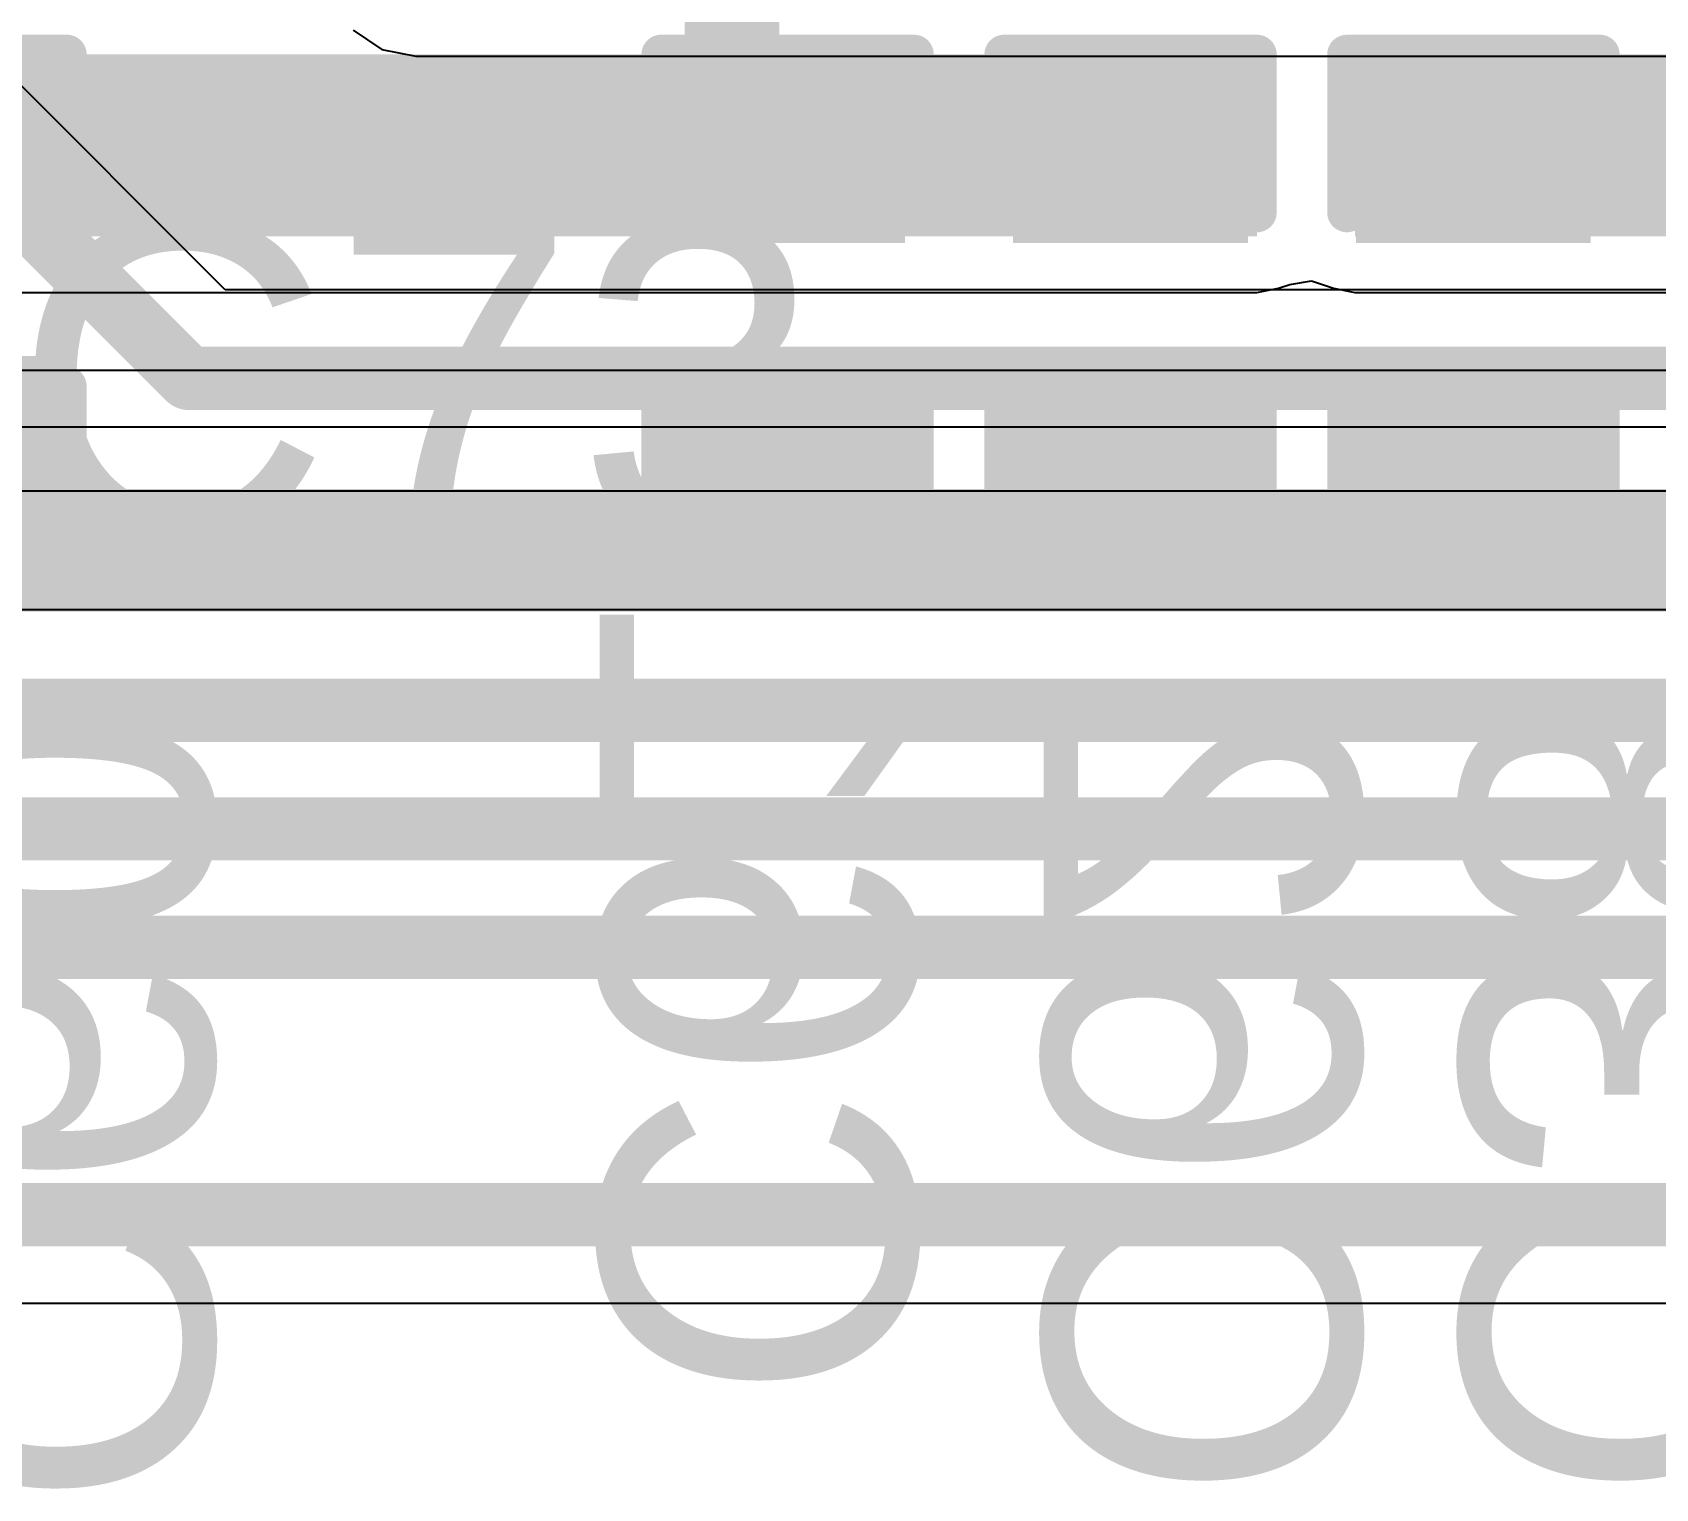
# Model space of a CAD drawing. Header units: inches. Extents: x -0.1 to 17.9, y -0.8 to 4.8.
# Drawn here: x 2.1392 to 2.3447, y 2.2565 to 2.4408 of the extents above; entities that cross this region are included whole.
import ezdxf

# ---------------------------------------------------------------- set-up
doc = ezdxf.new("R2010")
doc.units = ezdxf.units.IN
doc.header["$MEASUREMENT"] = 0
for name, color, linetype in [('Bottom Layer 1', 5, 'Continuous'), ('Bottom Overlay', 54, 'Continuous'), ('Bottom Paste', 16, 'Continuous'), ('Bottom Solder', 6, 'Continuous'), ('GND+Signal', 16, 'Continuous'), ('PWR+Signal', 76, 'Continuous'), ('Top Overlay', 2, 'Continuous')]:
    doc.layers.add(name, color=color, linetype=linetype)
doc.styles.add('Arial', font='', dxfattribs={"height": 0.2})
doc.styles.get('Arial').set_extended_font_data('Arial')

# ---------------------------------------------------------------- blocks, each defined once
blk = doc.blocks.new('C___0402_B_4')
at = {"layer": 'Bottom Layer 1'}
for points in [[(-0.0095, 0.0125), (-0.0095, -0.0125), (-0.0275, -0.0125), (-0.0275, 0.0125)], [(0.0275, 0.0125), (0.0275, -0.0125), (0.0095, -0.0125), (0.0095, 0.0125)]]:
    blk.add_hatch(color=5, dxfattribs=at).paths.add_polyline_path(points)
at = {"layer": 'Bottom Paste'}
for points in [[(-0.0095, 0.0125), (-0.0095, -0.0125), (-0.0275, -0.0125), (-0.0275, 0.0125)], [(0.0275, 0.0125), (0.0275, -0.0125), (0.0095, -0.0125), (0.0095, 0.0125)]]:
    blk.add_hatch(color=16, dxfattribs=at).paths.add_polyline_path(points)
at = {"layer": 'Bottom Solder'}
for points in [[(-0.00714, 0.01486), (-0.00714, -0.01486), (-0.02986, -0.01486), (-0.02986, 0.01486)], [(0.02986, 0.01486), (0.02986, -0.01486), (0.00714, -0.01486), (0.00714, 0.01486)]]:
    blk.add_hatch(color=6, dxfattribs=at).paths.add_polyline_path(points)
at = {"layer": 'Bottom Overlay'}
for points in [[(-0.031, -0.016, 0.005, 0.005, 0), (-0.031, 0.016, 0.005, 0.005, 0)], [(-0.011, 0.016, 0.005, 0.005, 0), (-0.031, 0.016, 0.005, 0.005, 0)], [(0.031, 0.016, 0.005, 0.005, 0), (0.011, 0.016, 0.005, 0.005, 0)], [(0.031, -0.016, 0.005, 0.005, 0), (0.031, 0.016, 0.005, 0.005, 0)], [(-0.011, -0.016, 0.005, 0.005, 0), (-0.031, -0.016, 0.005, 0.005, 0)], [(0.031, -0.016, 0.005, 0.005, 0), (0.011, -0.016, 0.005, 0.005, 0)]]:
    blk.add_lwpolyline(points, format="xyseb", dxfattribs=at)
for points in [[(-0.03225, 0.016, 0.0025, 0.0025, 1), (-0.02975, 0.016, 0.0025, 0.0025, 1)], [(-0.03225, 0.016, 0.0025, 0.0025, 1), (-0.02975, 0.016, 0.0025, 0.0025, 1)], [(-0.01225, 0.016, 0.0025, 0.0025, 1), (-0.00975, 0.016, 0.0025, 0.0025, 1)], [(0.00975, 0.016, 0.0025, 0.0025, 1), (0.01225, 0.016, 0.0025, 0.0025, 1)], [(0.02975, 0.016, 0.0025, 0.0025, 1), (0.03225, 0.016, 0.0025, 0.0025, 1)], [(0.02975, 0.016, 0.0025, 0.0025, 1), (0.03225, 0.016, 0.0025, 0.0025, 1)], [(-0.03225, -0.016, 0.0025, 0.0025, 1), (-0.02975, -0.016, 0.0025, 0.0025, 1)], [(-0.03225, -0.016, 0.0025, 0.0025, 1), (-0.02975, -0.016, 0.0025, 0.0025, 1)], [(-0.01225, -0.016, 0.0025, 0.0025, 1), (-0.00975, -0.016, 0.0025, 0.0025, 1)], [(0.00975, -0.016, 0.0025, 0.0025, 1), (0.01225, -0.016, 0.0025, 0.0025, 1)], [(0.02975, -0.016, 0.0025, 0.0025, 1), (0.03225, -0.016, 0.0025, 0.0025, 1)], [(0.02975, -0.016, 0.0025, 0.0025, 1), (0.03225, -0.016, 0.0025, 0.0025, 1)]]:
    blk.add_lwpolyline(points, format="xyseb", close=True, dxfattribs=at)
blk = doc.blocks.new('C___0402_B_26')
at = {"layer": 'Bottom Layer 1'}
for points in [[(-0.0095, 0.0125), (-0.0095, -0.0125), (-0.0275, -0.0125), (-0.0275, 0.0125)], [(0.0275, 0.0125), (0.0275, -0.0125), (0.0095, -0.0125), (0.0095, 0.0125)]]:
    blk.add_hatch(color=5, dxfattribs=at).paths.add_polyline_path(points)
at = {"layer": 'Bottom Paste'}
for points in [[(-0.0095, 0.0125), (-0.0095, -0.0125), (-0.0275, -0.0125), (-0.0275, 0.0125)], [(0.0275, 0.0125), (0.0275, -0.0125), (0.0095, -0.0125), (0.0095, 0.0125)]]:
    blk.add_hatch(color=16, dxfattribs=at).paths.add_polyline_path(points)
at = {"layer": 'Bottom Solder'}
for points in [[(-0.00714, 0.01486), (-0.00714, -0.01486), (-0.02986, -0.01486), (-0.02986, 0.01486)], [(0.02986, 0.01486), (0.02986, -0.01486), (0.00714, -0.01486), (0.00714, 0.01486)]]:
    blk.add_hatch(color=6, dxfattribs=at).paths.add_polyline_path(points)
at = {"layer": 'Bottom Overlay'}
for points in [[(-0.011, 0.016, 0.005, 0.005, 0), (-0.031, 0.016, 0.005, 0.005, 0)], [(-0.031, -0.016, 0.005, 0.005, 0), (-0.031, 0.016, 0.005, 0.005, 0)], [(0.031, 0.016, 0.005, 0.005, 0), (0.011, 0.016, 0.005, 0.005, 0)], [(0.031, -0.016, 0.005, 0.005, 0), (0.031, 0.016, 0.005, 0.005, 0)], [(-0.011, -0.016, 0.005, 0.005, 0), (-0.031, -0.016, 0.005, 0.005, 0)], [(0.031, -0.016, 0.005, 0.005, 0), (0.011, -0.016, 0.005, 0.005, 0)]]:
    blk.add_lwpolyline(points, format="xyseb", dxfattribs=at)
for points in [[(-0.03225, 0.016, 0.0025, 0.0025, 1), (-0.02975, 0.016, 0.0025, 0.0025, 1)], [(-0.03225, 0.016, 0.0025, 0.0025, 1), (-0.02975, 0.016, 0.0025, 0.0025, 1)], [(-0.01225, 0.016, 0.0025, 0.0025, 1), (-0.00975, 0.016, 0.0025, 0.0025, 1)], [(0.00975, 0.016, 0.0025, 0.0025, 1), (0.01225, 0.016, 0.0025, 0.0025, 1)], [(0.02975, 0.016, 0.0025, 0.0025, 1), (0.03225, 0.016, 0.0025, 0.0025, 1)], [(0.02975, 0.016, 0.0025, 0.0025, 1), (0.03225, 0.016, 0.0025, 0.0025, 1)], [(-0.03225, -0.016, 0.0025, 0.0025, 1), (-0.02975, -0.016, 0.0025, 0.0025, 1)], [(-0.03225, -0.016, 0.0025, 0.0025, 1), (-0.02975, -0.016, 0.0025, 0.0025, 1)], [(-0.01225, -0.016, 0.0025, 0.0025, 1), (-0.00975, -0.016, 0.0025, 0.0025, 1)], [(0.00975, -0.016, 0.0025, 0.0025, 1), (0.01225, -0.016, 0.0025, 0.0025, 1)], [(0.02975, -0.016, 0.0025, 0.0025, 1), (0.03225, -0.016, 0.0025, 0.0025, 1)], [(0.02975, -0.016, 0.0025, 0.0025, 1), (0.03225, -0.016, 0.0025, 0.0025, 1)]]:
    blk.add_lwpolyline(points, format="xyseb", close=True, dxfattribs=at)
blk = doc.blocks.new('C___0402_B_27')
at = {"layer": 'Bottom Layer 1'}
for points in [[(-0.0095, 0.0125), (-0.0095, -0.0125), (-0.0275, -0.0125), (-0.0275, 0.0125)], [(0.0275, 0.0125), (0.0275, -0.0125), (0.0095, -0.0125), (0.0095, 0.0125)]]:
    blk.add_hatch(color=5, dxfattribs=at).paths.add_polyline_path(points)
at = {"layer": 'Bottom Paste'}
for points in [[(-0.0095, 0.0125), (-0.0095, -0.0125), (-0.0275, -0.0125), (-0.0275, 0.0125)], [(0.0275, 0.0125), (0.0275, -0.0125), (0.0095, -0.0125), (0.0095, 0.0125)]]:
    blk.add_hatch(color=16, dxfattribs=at).paths.add_polyline_path(points)
at = {"layer": 'Bottom Solder'}
for points in [[(-0.00714, 0.01486), (-0.00714, -0.01486), (-0.02986, -0.01486), (-0.02986, 0.01486)], [(0.02986, 0.01486), (0.02986, -0.01486), (0.00714, -0.01486), (0.00714, 0.01486)]]:
    blk.add_hatch(color=6, dxfattribs=at).paths.add_polyline_path(points)
at = {"layer": 'Bottom Overlay'}
for points in [[(-0.011, 0.016, 0.005, 0.005, 0), (-0.031, 0.016, 0.005, 0.005, 0)], [(-0.031, -0.016, 0.005, 0.005, 0), (-0.031, 0.016, 0.005, 0.005, 0)], [(0.031, 0.016, 0.005, 0.005, 0), (0.011, 0.016, 0.005, 0.005, 0)], [(0.031, -0.016, 0.005, 0.005, 0), (0.031, 0.016, 0.005, 0.005, 0)], [(-0.011, -0.016, 0.005, 0.005, 0), (-0.031, -0.016, 0.005, 0.005, 0)], [(0.031, -0.016, 0.005, 0.005, 0), (0.011, -0.016, 0.005, 0.005, 0)]]:
    blk.add_lwpolyline(points, format="xyseb", dxfattribs=at)
for points in [[(-0.03225, 0.016, 0.0025, 0.0025, 1), (-0.02975, 0.016, 0.0025, 0.0025, 1)], [(-0.03225, 0.016, 0.0025, 0.0025, 1), (-0.02975, 0.016, 0.0025, 0.0025, 1)], [(-0.01225, 0.016, 0.0025, 0.0025, 1), (-0.00975, 0.016, 0.0025, 0.0025, 1)], [(0.00975, 0.016, 0.0025, 0.0025, 1), (0.01225, 0.016, 0.0025, 0.0025, 1)], [(0.02975, 0.016, 0.0025, 0.0025, 1), (0.03225, 0.016, 0.0025, 0.0025, 1)], [(0.02975, 0.016, 0.0025, 0.0025, 1), (0.03225, 0.016, 0.0025, 0.0025, 1)], [(-0.03225, -0.016, 0.0025, 0.0025, 1), (-0.02975, -0.016, 0.0025, 0.0025, 1)], [(-0.03225, -0.016, 0.0025, 0.0025, 1), (-0.02975, -0.016, 0.0025, 0.0025, 1)], [(-0.01225, -0.016, 0.0025, 0.0025, 1), (-0.00975, -0.016, 0.0025, 0.0025, 1)], [(0.00975, -0.016, 0.0025, 0.0025, 1), (0.01225, -0.016, 0.0025, 0.0025, 1)], [(0.02975, -0.016, 0.0025, 0.0025, 1), (0.03225, -0.016, 0.0025, 0.0025, 1)], [(0.02975, -0.016, 0.0025, 0.0025, 1), (0.03225, -0.016, 0.0025, 0.0025, 1)]]:
    blk.add_lwpolyline(points, format="xyseb", close=True, dxfattribs=at)
blk = doc.blocks.new('C___0402_B_28')
at = {"layer": 'Bottom Layer 1'}
for points in [[(-0.0095, 0.0125), (-0.0095, -0.0125), (-0.0275, -0.0125), (-0.0275, 0.0125)], [(0.0275, 0.0125), (0.0275, -0.0125), (0.0095, -0.0125), (0.0095, 0.0125)]]:
    blk.add_hatch(color=5, dxfattribs=at).paths.add_polyline_path(points)
at = {"layer": 'Bottom Paste'}
for points in [[(-0.0095, 0.0125), (-0.0095, -0.0125), (-0.0275, -0.0125), (-0.0275, 0.0125)], [(0.0275, 0.0125), (0.0275, -0.0125), (0.0095, -0.0125), (0.0095, 0.0125)]]:
    blk.add_hatch(color=16, dxfattribs=at).paths.add_polyline_path(points)
at = {"layer": 'Bottom Solder'}
for points in [[(-0.00714, 0.01486), (-0.00714, -0.01486), (-0.02986, -0.01486), (-0.02986, 0.01486)], [(0.02986, 0.01486), (0.02986, -0.01486), (0.00714, -0.01486), (0.00714, 0.01486)]]:
    blk.add_hatch(color=6, dxfattribs=at).paths.add_polyline_path(points)
at = {"layer": 'Bottom Overlay'}
for points in [[(-0.011, 0.016, 0.005, 0.005, 0), (-0.031, 0.016, 0.005, 0.005, 0)], [(-0.031, -0.016, 0.005, 0.005, 0), (-0.031, 0.016, 0.005, 0.005, 0)], [(0.031, 0.016, 0.005, 0.005, 0), (0.011, 0.016, 0.005, 0.005, 0)], [(0.031, -0.016, 0.005, 0.005, 0), (0.031, 0.016, 0.005, 0.005, 0)], [(-0.011, -0.016, 0.005, 0.005, 0), (-0.031, -0.016, 0.005, 0.005, 0)], [(0.031, -0.016, 0.005, 0.005, 0), (0.011, -0.016, 0.005, 0.005, 0)]]:
    blk.add_lwpolyline(points, format="xyseb", dxfattribs=at)
for points in [[(-0.03225, 0.016, 0.0025, 0.0025, 1), (-0.02975, 0.016, 0.0025, 0.0025, 1)], [(-0.03225, 0.016, 0.0025, 0.0025, 1), (-0.02975, 0.016, 0.0025, 0.0025, 1)], [(-0.01225, 0.016, 0.0025, 0.0025, 1), (-0.00975, 0.016, 0.0025, 0.0025, 1)], [(0.00975, 0.016, 0.0025, 0.0025, 1), (0.01225, 0.016, 0.0025, 0.0025, 1)], [(0.02975, 0.016, 0.0025, 0.0025, 1), (0.03225, 0.016, 0.0025, 0.0025, 1)], [(0.02975, 0.016, 0.0025, 0.0025, 1), (0.03225, 0.016, 0.0025, 0.0025, 1)], [(-0.03225, -0.016, 0.0025, 0.0025, 1), (-0.02975, -0.016, 0.0025, 0.0025, 1)], [(-0.03225, -0.016, 0.0025, 0.0025, 1), (-0.02975, -0.016, 0.0025, 0.0025, 1)], [(-0.01225, -0.016, 0.0025, 0.0025, 1), (-0.00975, -0.016, 0.0025, 0.0025, 1)], [(0.00975, -0.016, 0.0025, 0.0025, 1), (0.01225, -0.016, 0.0025, 0.0025, 1)], [(0.02975, -0.016, 0.0025, 0.0025, 1), (0.03225, -0.016, 0.0025, 0.0025, 1)], [(0.02975, -0.016, 0.0025, 0.0025, 1), (0.03225, -0.016, 0.0025, 0.0025, 1)]]:
    blk.add_lwpolyline(points, format="xyseb", close=True, dxfattribs=at)

msp = doc.modelspace()

# ---------------------------------------------------------------- hatches: boundary and pattern name
at = {"layer": 'Bottom Layer 1'}
for points in [[(2.2942, 2.438), (2.073, 2.438), (2.073, 2.415), (2.2942, 2.415)], [(2.504, 2.438), (2.3066, 2.438), (2.3066, 2.415), (2.504, 2.415)]]:
    msp.add_hatch(color=5, dxfattribs=at).paths.add_polyline_path(points)

# ---------------------------------------------------------------- linework, layer by layer
for p, q in [((2.073, 2.40786), (2.2942, 2.40786)), ((2.2942, 2.40786), (2.29693, 2.40841)), ((2.29693, 2.40841), (2.29837, 2.40889)), ((2.29837, 2.40889), (2.30109, 2.40934)), ((2.30109, 2.40934), (2.30387, 2.40841)), ((2.30387, 2.40841), (2.3066, 2.40786)), ((2.3066, 2.40786), (2.38786, 2.40786)), ((2.49869, 2.38272), (1.94514, 2.38272)), ((1.89281, 2.27997), (3.42204, 2.27997))]:
    msp.add_line(p, q, dxfattribs=at)
for points in [[(2.22776, 2.43254, 0.012, 0.012, 0), (2.22776, 2.551, 0.012, 0.012, 0)], [(2.22776, 2.43254, 0.008, 0.008, 0), (2.23479, 2.4255, 0.008, 0.008, 0)], [(1.9405, 2.3715, 0.008, 0.008, 0), (2.50334, 2.3715, 0.008, 0.008, 0)], [(1.935, 2.355, 0.008, 0.008, 0), (2.91, 2.355, 0.008, 0.008, 0)], [(1.89079, 2.34, 0.008, 0.008, 0), (2.91621, 2.34, 0.008, 0.008, 0)], [(1.88457, 2.325, 0.008, 0.008, 0), (2.92243, 2.325, 0.008, 0.008, 0)], [(1.89281, 2.29119, 0.008, 0.008, 0), (3.42668, 2.29119, 0.008, 0.008, 0)]]:
    msp.add_lwpolyline(points, format="xyseb", dxfattribs=at)
for points in [[(2.22476, 2.43254, 0.006, 0.006, 1), (2.23076, 2.43254, 0.006, 0.006, 1)], [(2.22576, 2.43254, 0.004, 0.004, 1), (2.22976, 2.43254, 0.004, 0.004, 1)], [(2.23279, 2.4255, 0.004, 0.004, 1), (2.23679, 2.4255, 0.004, 0.004, 1)]]:
    msp.add_lwpolyline(points, format="xyseb", close=True, dxfattribs=at)
at = {"layer": 'GND+Signal'}
for p, q in [((2.16363, 2.40823), (2.06574, 2.50612)), ((2.17981, 2.44107), (2.18345, 2.43864)), ((2.18345, 2.43864), (2.18774, 2.43778)), ((2.18774, 2.43778), (2.37568, 2.43778)), ((2.3784, 2.40823), (2.16363, 2.40823)), ((2.13176, 2.36778), (2.676, 2.36778))]:
    msp.add_line(p, q, dxfattribs=at)
for points in [[(2.05453, 2.50147, 0.008, 0.008, 0), (2.15899, 2.39701, 0.008, 0.008, 0)], [(2.15899, 2.39701, 0.008, 0.008, 0), (2.66854, 2.39701, 0.008, 0.008, 0)], [(2.13176, 2.379, 0.008, 0.008, 0), (2.676, 2.379, 0.008, 0.008, 0)]]:
    msp.add_lwpolyline(points, format="xyseb", dxfattribs=at)
msp.add_lwpolyline([(2.15699, 2.39701, 0.004, 0.004, 1), (2.16099, 2.39701, 0.004, 0.004, 1)], format="xyseb", close=True, dxfattribs=at)
msp.add_lwpolyline([(2.15699, 2.39701, 0.004, 0.004, 1), (2.16099, 2.39701, 0.004, 0.004, 1)], format="xyseb", close=True, dxfattribs=at)
at = {"layer": 'PWR+Signal'}
for p, q in [((3.047, 2.398), (1.7437, 2.398)), ((1.7437, 2.39086), (3.03986, 2.39086))]:
    msp.add_line(p, q, dxfattribs=at)

# ---------------------------------------------------------------- block references
at = {"rotation": 270}
for name, p in [('C___0402_B_26', (2.12758, 2.407)), ('C___0402_B_27', (2.2348, 2.407)), ('C___0402_B_28', (2.2782, 2.407)), ('C___0402_B_4', (2.3216, 2.407))]:
    msp.add_blockref(name, p, dxfattribs=at)

# ---------------------------------------------------------------- texts
at = {"layer": 'Bottom Overlay', "style": 'Arial', "text_generation_flag": 2}
for s, p in [('C61', (2.21101, 2.26735)), ('C62', (2.2672, 2.25468)), ('C38', (2.32001, 2.25468)), ('C60', (2.12201, 2.25368))]:
    msp.add_text(s, height=0.04, rotation=270, dxfattribs=at).set_placement(p)
at = {"layer": 'Top Overlay', "style": 'Arial'}
msp.add_text('C73', height=0.04, dxfattribs=at).set_placement((2.13668, 2.37701))

doc.saveas('drawing.dxf')
